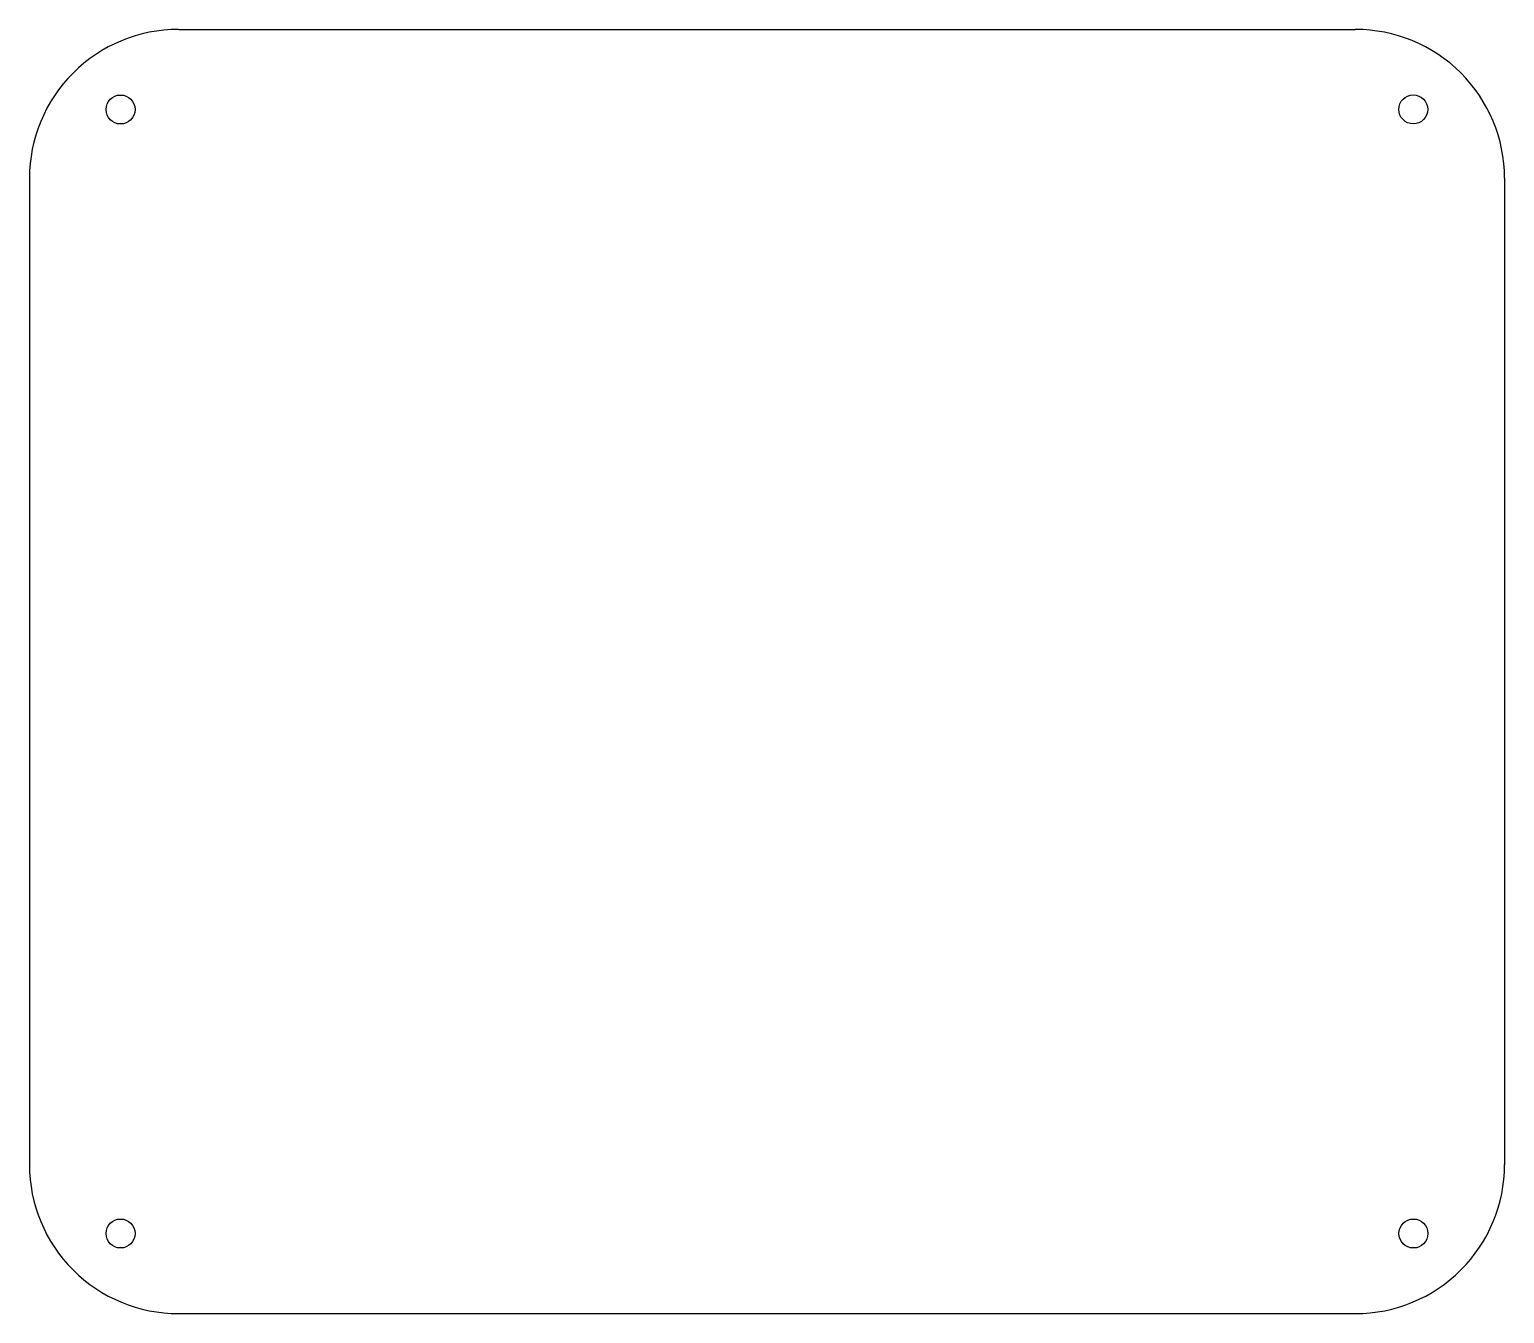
# Model space of a CAD drawing. Header units: millimetres. Extents: x 20 to 132, y 12 to 109.
import ezdxf

# ---------------------------------------------------------------- set-up
doc = ezdxf.new("R2010")
doc.units = ezdxf.units.MM

msp = doc.modelspace()

# ---------------------------------------------------------------- linework, layer by layer
for p, q in [((31.52, 109.01), (120.85, 109.01)), ((20.19, 97.73), (20.19, 22.8)), ((132.19, 97.73), (132.19, 22.8)), ((31.52, 11.51), (120.85, 11.51))]:
    msp.add_line(p, q)
for centre in [(27.1, 102.94), (125.26, 102.95), (27.1, 17.59), (125.27, 17.59)]:
    msp.add_circle(centre, 1.1)
at = {"color": 0}
for centre, start, end in [((31.49, 97.71), 89.9739, 180.003), ((120.88, 97.71), 0.0952, 90.1244), ((31.49, 22.82), 179.997, 270.0261), ((120.88, 22.82), 269.9739, 0.003)]:
    msp.add_arc(centre, 11.31, start, end, dxfattribs=at)

doc.saveas('drawing.dxf')
